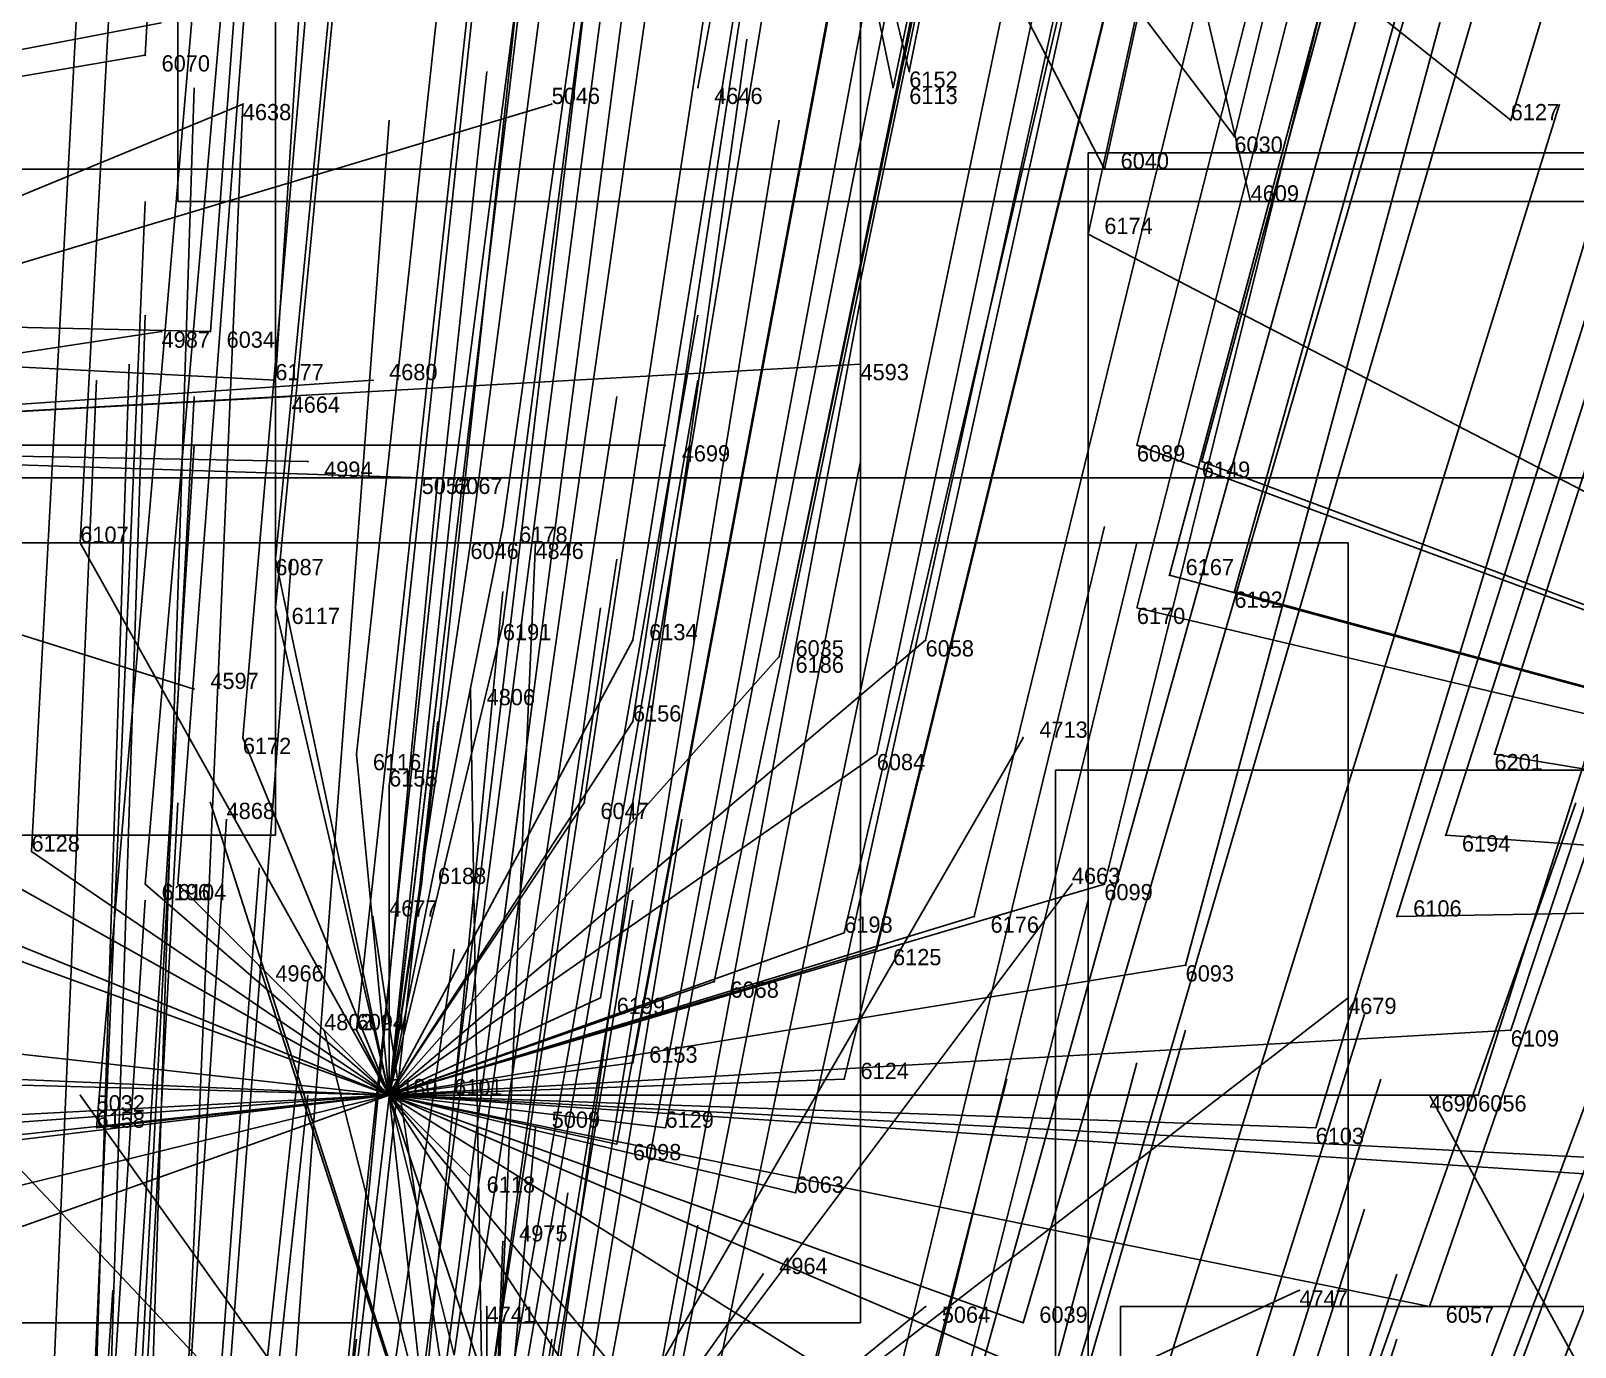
# Model space of a CAD drawing. Extents: x -0.5 to 0.59, y -0.5 to 0.59.
# Drawn here: x 0.014 to 0.109, y 0.2765 to 0.3575 of the extents above; entities that cross this region are included whole.
import ezdxf

# ---------------------------------------------------------------- set-up
doc = ezdxf.new("R2010")
doc.units = 0
for name, color, linetype in [('Clients', 3, 'CONTINUOUS'), ('Facilities', 3, 'CONTINUOUS'), ('Facilities_lines', 3, 'CONTINUOUS'), ('Min_max_boxes', 1, 'CONTINUOUS'), ('Normals', 1, 'CONTINUOUS'), ('Source_points', 5, 'CONTINUOUS'), ('Text', 3, 'CONTINUOUS')]:
    doc.layers.add(name, color=color, linetype=linetype)

msp = doc.modelspace()

# ---------------------------------------------------------------- linework, layer by layer
at = {"layer": 'Clients', "color": 5}
for p in [(0.021, 0.356, -0.891), (0.068, 0.355, -0.903), (0.055, 0.354, -1.25), (0.067, 0.354, -0.9), (0.027, 0.353, -1.25), (0.046, 0.353, -1.25), (0.105, 0.352, -0.919), (0.088, 0.351, -0.904), (0.08, 0.349, -0.896), (0.089, 0.347, -1.25), (0.079, 0.345, -0.886), (0.022, 0.339, -1.25), (0.025, 0.339, -0.849), (0.065, 0.337, -1.25), (0.029, 0.336, -0.843), (0.035, 0.336, -1.25), (0.03, 0.335, -1.25), (0.053, 0.332, -1.25), (0.082, 0.332, -0.854), (0.031, 0.331, -1.25), (0.086, 0.331, -0.854), (0.038, 0.33, -1.25), (0.04, 0.33, -0.831), (0.043, 0.327, -0.824), (0.017, 0.326, -0.816), (0.041, 0.326, -0.82), (0.045, 0.326, -1.25), (0.029, 0.325, -0.815), (0.084, 0.324, -0.837), (0.088, 0.323, -0.837), (0.029, 0.322, -0.808), (0.082, 0.322, -0.83), (0.043, 0.321, -0.809), (0.051, 0.32, -0.811), (0.069, 0.32, -0.818), (0.06, 0.319, -0.812), (0.06, 0.319, -0.811), (0.024, 0.317, -1.25), (0.041, 0.317, -1.25), (0.051, 0.315, -0.799), (0.027, 0.314, -0.787), (0.075, 0.314, -1.25), (0.034, 0.313, -0.787), (0.066, 0.313, -0.799), (0.104, 0.313, -0.824), (0.036, 0.311, -0.784), (0.025, 0.31, -1.25), (0.048, 0.31, -0.784), (0.101, 0.308, -0.81), (0.014, 0.307, -0.768), (0.021, 0.305, -0.764), (0.023, 0.305, -0.764), (0.038, 0.305, -0.769), (0.078, 0.305, -1.25), (0.08, 0.305, -0.787), (0.035, 0.303, -1.25), (0.072, 0.303, -0.778), (0.098, 0.303, -0.797), (0.064, 0.302, -0.772), (0.066, 0.301, -0.77), (0.028, 0.3, -1.25), (0.085, 0.3, -0.779), (0.056, 0.299, -0.76), (0.049, 0.298, -0.754), (0.095, 0.298, -1.25), (0.032, 0.296, -1.25), (0.034, 0.296, -0.745), (0.105, 0.296, -0.785), (0.051, 0.294, -0.747), (0.064, 0.293, -0.75), (0.017, 0.292, -1.25), (0.04, 0.292, -0.738), (0.1, 0.292, -1.25), (0.103, 0.292, -0.774), (0.018, 0.29, -0.728), (0.045, 0.29, -1.25), (0.053, 0.29, -0.738), (0.093, 0.29, -0.761), (0.05, 0.289, -0.733), (0.041, 0.287, -0.725), (0.061, 0.286, -0.731), (0.043, 0.283, -1.25), (0.059, 0.281, -1.25), (0.092, 0.28, -1.25), (0.042, 0.279, -1.25), (0.069, 0.279, -1.25), (0.1, 0.279, -0.74), (0.075, 0.278, -0.72)]:
    msp.add_point(p, dxfattribs=at)
at = {"layer": 'Facilities', "color": 3}
msp.add_point((0.036, 0.292, -0.736), dxfattribs=at)
at = {"layer": 'Facilities_lines', "color": 3}
for p, q in [((0.069, 0.432, -1.25), (0.055, 0.354, -1.25)), ((0.069, 0.432, -1.25), (0.089, 0.347, -1.25)), ((0.06, 0.388, -0.981), (0.088, 0.351, -0.904)), ((0.06, 0.388, -0.981), (0.08, 0.349, -0.896)), ((0.06, 0.388, -0.981), (0.067, 0.354, -0.9)), ((0.06, 0.388, -0.981), (0.105, 0.352, -0.919)), ((0.06, 0.388, -0.981), (0.068, 0.355, -0.903)), ((-0.067, 0.341, -0.87), (0.022, 0.358, -0.897)), ((-0.067, 0.341, -0.87), (0.021, 0.356, -0.891)), ((-0.024, 0.332, -1.25), (0.027, 0.353, -1.25)), ((-0.024, 0.332, -1.25), (0.046, 0.353, -1.25)), ((0.158, 0.304, -0.856), (0.079, 0.345, -0.886)), ((-0.067, 0.341, -0.87), (0.025, 0.339, -0.849)), ((-0.067, 0.341, -0.87), (0.029, 0.336, -0.843)), ((-0.024, 0.332, -1.25), (0.022, 0.339, -1.25)), ((-0.024, 0.332, -1.25), (0.065, 0.337, -1.25)), ((-0.024, 0.332, -1.25), (0.035, 0.336, -1.25)), ((-0.024, 0.332, -1.25), (0.03, 0.335, -1.25)), ((-0.024, 0.332, -1.25), (0.024, 0.317, -1.25)), ((-0.024, 0.332, -1.25), (0.053, 0.332, -1.25)), ((-0.024, 0.332, -1.25), (0.031, 0.331, -1.25)), ((-0.024, 0.332, -1.25), (0.038, 0.33, -1.25)), ((0.158, 0.304, -0.856), (0.082, 0.332, -0.854)), ((0.158, 0.304, -0.856), (0.086, 0.331, -0.854)), ((0.036, 0.292, -0.736), (0.04, 0.33, -0.831)), ((0.036, 0.292, -0.736), (0.043, 0.327, -0.824)), ((0.036, 0.292, -0.736), (0.017, 0.326, -0.816)), ((0.036, 0.292, -0.736), (0.041, 0.326, -0.82)), ((0.042, 0.257, -1.25), (0.045, 0.326, -1.25)), ((0.036, 0.292, -0.736), (0.029, 0.325, -0.815)), ((0.158, 0.304, -0.856), (0.084, 0.324, -0.837)), ((0.158, 0.304, -0.856), (0.088, 0.323, -0.837)), ((0.036, 0.292, -0.736), (0.029, 0.322, -0.808)), ((0.158, 0.304, -0.856), (0.082, 0.322, -0.83)), ((0.036, 0.292, -0.736), (0.043, 0.321, -0.809)), ((0.036, 0.292, -0.736), (-0.014, 0.32, -0.801)), ((0.036, 0.292, -0.736), (0.069, 0.32, -0.818)), ((0.036, 0.292, -0.736), (0.051, 0.32, -0.811)), ((0.036, 0.292, -0.736), (0.06, 0.319, -0.812)), ((0.036, 0.292, -0.736), (0.06, 0.319, -0.811)), ((0.042, 0.257, -1.25), (0.041, 0.317, -1.25)), ((0.036, 0.292, -0.736), (0.051, 0.315, -0.799)), ((0.036, 0.292, -0.736), (0.027, 0.314, -0.787)), ((0.042, 0.257, -1.25), (0.075, 0.314, -1.25)), ((0.036, 0.292, -0.736), (0.034, 0.313, -0.787)), ((0.036, 0.292, -0.736), (0.066, 0.313, -0.799)), ((0.158, 0.304, -0.856), (0.104, 0.313, -0.824)), ((0.036, 0.292, -0.736), (-0.011, 0.311, -0.777)), ((0.036, 0.292, -0.736), (0.036, 0.311, -0.784)), ((0.042, 0.257, -1.25), (0.025, 0.31, -1.25)), ((0.036, 0.292, -0.736), (0.048, 0.31, -0.784)), ((0.036, 0.292, -0.736), (-0.008, 0.308, -0.77)), ((0.158, 0.304, -0.856), (0.101, 0.308, -0.81)), ((0.036, 0.292, -0.736), (0.014, 0.307, -0.768)), ((0.036, 0.292, -0.736), (0.021, 0.305, -0.764)), ((0.036, 0.292, -0.736), (0.023, 0.305, -0.764)), ((0.036, 0.292, -0.736), (0.08, 0.305, -0.787)), ((0.036, 0.292, -0.736), (0.038, 0.305, -0.769)), ((0.042, 0.257, -1.25), (0.078, 0.305, -1.25)), ((0.158, 0.304, -0.856), (0.098, 0.303, -0.797)), ((0.042, 0.257, -1.25), (0.035, 0.303, -1.25)), ((0.036, 0.292, -0.736), (0.072, 0.303, -0.778)), ((0.036, 0.292, -0.736), (0.064, 0.302, -0.772)), ((0.036, 0.292, -0.736), (0.066, 0.301, -0.77)), ((0.042, 0.257, -1.25), (0.028, 0.3, -1.25)), ((0.036, 0.292, -0.736), (0.085, 0.3, -0.779)), ((0.036, 0.292, -0.736), (0.056, 0.299, -0.76)), ((0.036, 0.292, -0.736), (-0.018, 0.298, -0.748)), ((0.036, 0.292, -0.736), (0.049, 0.298, -0.754)), ((0.042, 0.257, -1.25), (0.095, 0.298, -1.25)), ((0.042, 0.257, -1.25), (0.032, 0.296, -1.25)), ((0.036, 0.292, -0.736), (0.034, 0.296, -0.745)), ((0.036, 0.292, -0.736), (0.105, 0.296, -0.785)), ((0.036, 0.292, -0.736), (-0.011, 0.294, -0.736)), ((0.036, 0.292, -0.736), (0.051, 0.294, -0.747)), ((0.036, 0.292, -0.736), (0, 0.293, -0.732)), ((0.036, 0.292, -0.736), (0.064, 0.293, -0.75)), ((0.036, 0.292, -0.736), (-0.022, 0.285, -0.714)), ((0.036, 0.292, -0.736), (-0.009, 0.281, -0.703)), ((0.036, 0.292, -0.736), (-0.005, 0.289, -0.722)), ((0.036, 0.292, -0.736), (-0.002, 0.29, -0.725)), ((0.036, 0.292, -0.736), (0.008, 0.289, -0.724)), ((0.036, 0.292, -0.736), (0.008, 0.282, -0.706)), ((0.042, 0.257, -1.25), (0.009, 0.292, -1.25)), ((0.042, 0.257, -1.25), (0.017, 0.292, -1.25)), ((0.036, 0.292, -0.736), (0.018, 0.29, -0.728)), ((0.036, 0.292, -0.736), (0.071, 0.27, -0.699)), ((0.036, 0.292, -0.736), (0.045, 0.265, -0.671)), ((0.036, 0.292, -0.736), (0.075, 0.278, -0.72)), ((0.036, 0.292, -0.736), (0.04, 0.276, -0.696)), ((0.036, 0.292, -0.736), (0.103, 0.292, -0.774)), ((0.036, 0.292, -0.736), (0.1, 0.279, -0.74)), ((0.036, 0.292, -0.736), (0.038, 0.274, -0.692)), ((0.036, 0.292, -0.736), (0.061, 0.286, -0.731)), ((0.036, 0.292, -0.736), (0.04, 0.292, -0.738)), ((0.036, 0.292, -0.736), (0.093, 0.29, -0.761)), ((0.036, 0.292, -0.736), (0.055, 0.269, -0.686)), ((0.036, 0.292, -0.736), (0.05, 0.289, -0.733)), ((0.036, 0.292, -0.736), (0.053, 0.29, -0.738)), ((0.036, 0.292, -0.736), (0.112, 0.287, -0.77)), ((0.036, 0.292, -0.736), (0.113, 0.288, -0.774)), ((0.036, 0.292, -0.736), (0.041, 0.287, -0.725)), ((0.036, 0.292, -0.736), (0.049, 0.272, -0.692)), ((0.036, 0.292, -0.736), (0.078, 0.274, -0.713)), ((0.132, 0.234, -1.25), (0.1, 0.292, -1.25)), ((0.042, 0.257, -1.25), (0.045, 0.29, -1.25)), ((0.042, 0.257, -1.25), (0.043, 0.283, -1.25)), ((0.042, 0.257, -1.25), (0.059, 0.281, -1.25)), ((0.042, 0.257, -1.25), (0.092, 0.28, -1.25)), ((0.042, 0.257, -1.25), (0.042, 0.279, -1.25)), ((0.042, 0.257, -1.25), (0.069, 0.279, -1.25))]:
    msp.add_line(p, q, dxfattribs=at)
at = {"layer": 'Min_max_boxes', "color": 1}
for p, q in [((0.023, 0.455, -1.25), (0.023, 0.347, -1.25)), ((0.023, 0.455, -1.25), (0.023, 0.347, -1.25)), ((0.065, 0.278, -1.25), (0.065, 0.397, -1.25)), ((0.065, 0.278, -1.25), (0.065, 0.397, -1.25)), ((0.029, 0.308, -0.961), (0.029, 0.379, -0.961)), ((0.029, 0.308, -0.805), (0.029, 0.379, -0.805)), ((0.216, 0.35, -0.932), (0.079, 0.35, -0.932)), ((0.079, 0.35, -0.932), (0.079, 0.268, -0.932)), ((0.216, 0.35, -0.789), (0.079, 0.35, -0.789)), ((0.079, 0.35, -0.789), (0.079, 0.268, -0.789)), ((0.079, 0.35, -0.932), (0.079, 0.35, -0.789)), ((-0.063, 0.349, -1.017), (0.138, 0.349, -1.017)), ((-0.063, 0.349, -0.896), (0.138, 0.349, -0.896)), ((0.023, 0.347, -1.25), (0.112, 0.347, -1.25)), ((0.023, 0.347, -1.25), (0.112, 0.347, -1.25)), ((0.023, 0.347, -1.25), (0.023, 0.347, -1.25)), ((0.113, 0.33, -0.831), (-0.022, 0.33, -0.831)), ((0.113, 0.33, -0.671), (-0.022, 0.33, -0.671)), ((0.095, 0.326, -1.25), (-0.025, 0.326, -1.25)), ((0.095, 0.326, -1.25), (-0.025, 0.326, -1.25)), ((0.095, 0.163, -1.25), (0.095, 0.326, -1.25)), ((0.095, 0.163, -1.25), (0.095, 0.326, -1.25)), ((0.095, 0.326, -1.25), (0.095, 0.326, -1.25)), ((0.24, 0.312, -1.25), (0.077, 0.312, -1.25)), ((0.077, 0.312, -1.25), (0.077, 0.112, -1.25)), ((0.24, 0.312, -1.25), (0.077, 0.312, -1.25)), ((0.077, 0.312, -1.25), (0.077, 0.112, -1.25)), ((0.077, 0.312, -1.25), (0.077, 0.312, -1.25)), ((-0.135, 0.308, -0.961), (0.029, 0.308, -0.961)), ((-0.135, 0.308, -0.805), (0.029, 0.308, -0.805)), ((0.029, 0.308, -0.961), (0.029, 0.308, -0.805)), ((0.199, 0.279, -0.779), (0.081, 0.279, -0.779)), ((0.081, 0.279, -0.779), (0.081, 0.199, -0.779)), ((0.199, 0.279, -0.661), (0.081, 0.279, -0.661)), ((0.081, 0.279, -0.661), (0.081, 0.199, -0.661)), ((0.081, 0.279, -0.779), (0.081, 0.279, -0.661)), ((-0.089, 0.278, -1.25), (0.065, 0.278, -1.25)), ((-0.089, 0.278, -1.25), (0.065, 0.278, -1.25)), ((0.065, 0.278, -1.25), (0.065, 0.278, -1.25))]:
    msp.add_line(p, q, dxfattribs=at)
at = {"layer": 'Normals', "color": 1}
for p, q in [((0.021, 0.356, -0.891), (0.026, 0.449, -0.854)), ((0.067, 0.354, -0.9), (0.086, 0.445, -0.863)), ((0.068, 0.355, -0.903), (0.086, 0.445, -0.865)), ((0.088, 0.351, -0.904), (0.11, 0.441, -0.867)), ((0.105, 0.352, -0.919), (0.132, 0.441, -0.882)), ((0.08, 0.349, -0.896), (0.1, 0.44, -0.859)), ((0.079, 0.345, -0.886), (0.099, 0.436, -0.848)), ((0.025, 0.339, -0.849), (0.032, 0.432, -0.813)), ((0.029, 0.336, -0.843), (0.035, 0.429, -0.806)), ((0.04, 0.33, -0.831), (0.052, 0.422, -0.794)), ((0.082, 0.332, -0.854), (0.105, 0.422, -0.817)), ((0.086, 0.331, -0.854), (0.11, 0.42, -0.816)), ((0.017, 0.326, -0.816), (0.022, 0.419, -0.779)), ((0.043, 0.327, -0.824), (0.056, 0.419, -0.788)), ((0.041, 0.326, -0.82), (0.053, 0.418, -0.784)), ((0.029, 0.325, -0.815), (0.038, 0.417, -0.778)), ((0.029, 0.322, -0.808), (0.038, 0.415, -0.772)), ((0.084, 0.324, -0.837), (0.108, 0.414, -0.799)), ((0.043, 0.321, -0.809), (0.055, 0.413, -0.773)), ((0.051, 0.32, -0.811), (0.066, 0.413, -0.776)), ((0.082, 0.322, -0.83), (0.105, 0.412, -0.793)), ((0.088, 0.323, -0.837), (0.113, 0.412, -0.8)), ((0.06, 0.319, -0.812), (0.079, 0.411, -0.776)), ((0.069, 0.32, -0.818), (0.089, 0.411, -0.781)), ((0.06, 0.319, -0.811), (0.079, 0.41, -0.774)), ((0.051, 0.315, -0.799), (0.065, 0.407, -0.762)), ((0.027, 0.314, -0.787), (0.035, 0.406, -0.75)), ((0.034, 0.313, -0.787), (0.044, 0.405, -0.75)), ((0.036, 0.311, -0.784), (0.046, 0.404, -0.747)), ((0.066, 0.313, -0.799), (0.085, 0.403, -0.762)), ((0.048, 0.31, -0.784), (0.062, 0.402, -0.747)), ((0.104, 0.313, -0.824), (0.132, 0.401, -0.787)), ((0.014, 0.307, -0.768), (0.019, 0.4, -0.731)), ((0.038, 0.305, -0.769), (0.048, 0.398, -0.732)), ((0.021, 0.305, -0.764), (0.029, 0.397, -0.727)), ((0.023, 0.305, -0.764), (0.03, 0.397, -0.727)), ((0.101, 0.308, -0.81), (0.129, 0.396, -0.773)), ((0.08, 0.305, -0.787), (0.102, 0.394, -0.75)), ((0.072, 0.303, -0.778), (0.094, 0.393, -0.74)), ((0.064, 0.302, -0.772), (0.085, 0.392, -0.735)), ((0.098, 0.303, -0.797), (0.126, 0.392, -0.759)), ((0.066, 0.301, -0.77), (0.088, 0.391, -0.733)), ((0.056, 0.299, -0.76), (0.075, 0.39, -0.722)), ((0.049, 0.298, -0.754), (0.064, 0.389, -0.717)), ((0.085, 0.3, -0.779), (0.109, 0.389, -0.742)), ((0.034, 0.296, -0.745), (0.044, 0.388, -0.708)), ((0.051, 0.294, -0.747), (0.068, 0.385, -0.709)), ((0.036, 0.292, -0.736), (0.047, 0.384, -0.698)), ((0.04, 0.292, -0.738), (0.051, 0.384, -0.7)), ((0.105, 0.296, -0.785), (0.134, 0.384, -0.747)), ((0.018, 0.29, -0.728), (0.026, 0.383, -0.69)), ((0.064, 0.293, -0.75), (0.086, 0.383, -0.713)), ((0.053, 0.29, -0.738), (0.071, 0.381, -0.7)), ((0.05, 0.289, -0.733), (0.067, 0.38, -0.695)), ((0.103, 0.292, -0.774), (0.131, 0.38, -0.736)), ((0.041, 0.287, -0.725), (0.053, 0.379, -0.687)), ((0.093, 0.29, -0.761), (0.12, 0.379, -0.724)), ((0.061, 0.286, -0.731), (0.081, 0.377, -0.694)), ((0.04, 0.276, -0.696), (0.053, 0.367, -0.659)), ((0.075, 0.278, -0.72), (0.101, 0.367, -0.682)), ((0.038, 0.274, -0.692), (0.05, 0.366, -0.654)), ((0.1, 0.279, -0.74), (0.13, 0.366, -0.702)), ((0.049, 0.272, -0.692), (0.066, 0.363, -0.654)), ((0.078, 0.274, -0.713), (0.104, 0.363, -0.675)), ((0.055, 0.269, -0.686), (0.074, 0.36, -0.649)), ((0.071, 0.27, -0.699), (0.096, 0.36, -0.661)), ((0.045, 0.265, -0.671), (0.058, 0.357, -0.634)), ((0.032, 0.262, -0.66), (0.042, 0.355, -0.624)), ((0.021, 0.261, -0.655), (0.024, 0.354, -0.619)), ((0.055, 0.354, -1.25), (0.055, 0.354, -1.15)), ((0.023, 0.26, -0.653), (0.027, 0.353, -0.616)), ((0.027, 0.353, -1.25), (0.027, 0.353, -1.15)), ((0.046, 0.353, -1.25), (0.046, 0.353, -1.15)), ((0.081, 0.266, -0.694), (0.108, 0.353, -0.654)), ((0.029, 0.259, -0.65), (0.036, 0.352, -0.614)), ((0.045, 0.26, -0.661), (0.06, 0.352, -0.624)), ((0.099, 0.263, -0.702), (0.131, 0.349, -0.663)), ((0.017, 0.254, -0.636), (0.021, 0.347, -0.599)), ((0.089, 0.347, -1.25), (0.089, 0.347, -1.15)), ((0.048, 0.25, -0.636), (0.065, 0.341, -0.598)), ((0.098, 0.255, -0.682), (0.13, 0.341, -0.644)), ((0.018, 0.247, -0.62), (0.021, 0.34, -0.583)), ((0.039, 0.249, -0.629), (0.055, 0.34, -0.593)), ((0.022, 0.339, -1.25), (0.022, 0.339, -1.15)), ((0.017, 0.244, -0.612), (0.02, 0.337, -0.575)), ((0.065, 0.337, -1.25), (0.065, 0.337, -1.15)), ((0.014, 0.243, -0.61), (0.018, 0.336, -0.573)), ((0.035, 0.336, -1.25), (0.035, 0.336, -1.15)), ((0.039, 0.244, -0.618), (0.055, 0.336, -0.581)), ((0.019, 0.242, -0.608), (0.024, 0.335, -0.571)), ((0.03, 0.335, -1.25), (0.03, 0.335, -1.15)), ((0.036, 0.244, -0.616), (0.05, 0.335, -0.579)), ((0.018, 0.239, -0.6), (0.024, 0.332, -0.563)), ((0.053, 0.332, -1.25), (0.053, 0.332, -1.15)), ((0.031, 0.331, -1.25), (0.031, 0.331, -1.15)), ((0.047, 0.24, -0.611), (0.065, 0.331, -0.574)), ((0.03, 0.237, -0.598), (0.039, 0.33, -0.561)), ((0.038, 0.33, -1.25), (0.038, 0.33, -1.15)), ((0.058, 0.236, -0.608), (0.08, 0.327, -0.571)), ((0.045, 0.326, -1.25), (0.045, 0.326, -1.15)), ((0.06, 0.236, -0.608), (0.082, 0.326, -0.57)), ((0.023, 0.233, -0.585), (0.03, 0.325, -0.548)), ((0.036, 0.233, -0.59), (0.05, 0.325, -0.553)), ((0.034, 0.23, -0.582), (0.043, 0.323, -0.545)), ((0.036, 0.23, -0.582), (0.049, 0.322, -0.546)), ((0.024, 0.317, -1.25), (0.024, 0.317, -1.15)), ((0.028, 0.225, -0.568), (0.039, 0.317, -0.531)), ((0.041, 0.317, -1.25), (0.041, 0.317, -1.15)), ((0.029, 0.224, -0.564), (0.039, 0.315, -0.526)), ((0.087, 0.228, -0.61), (0.12, 0.315, -0.573)), ((0.075, 0.314, -1.25), (0.075, 0.314, -1.15)), ((0.089, 0.227, -0.609), (0.123, 0.313, -0.572)), ((0.018, 0.218, -0.546), (0.023, 0.31, -0.508)), ((0.025, 0.31, -1.25), (0.025, 0.31, -1.15)), ((0.032, 0.218, -0.551), (0.044, 0.31, -0.514)), ((0.078, 0.222, -0.588), (0.109, 0.31, -0.551)), ((0.02, 0.217, -0.545), (0.026, 0.309, -0.507)), ((0.039, 0.218, -0.553), (0.054, 0.309, -0.515)), ((0.021, 0.214, -0.537), (0.028, 0.306, -0.499)), ((0.036, 0.215, -0.544), (0.051, 0.306, -0.506)), ((0.078, 0.305, -1.25), (0.078, 0.305, -1.15)), ((0.015, 0.211, -0.53), (0.021, 0.304, -0.492)), ((0.036, 0.213, -0.539), (0.051, 0.304, -0.501)), ((0.056, 0.214, -0.553), (0.079, 0.304, -0.516)), ((0.035, 0.303, -1.25), (0.035, 0.303, -1.15)), ((0.027, 0.21, -0.529), (0.04, 0.301, -0.491)), ((0.028, 0.3, -1.25), (0.028, 0.3, -1.15)), ((0.021, 0.206, -0.519), (0.031, 0.299, -0.481)), ((0.095, 0.298, -1.25), (0.095, 0.298, -1.15)), ((0.068, 0.208, -0.546), (0.096, 0.297, -0.51)), ((0.032, 0.296, -1.25), (0.032, 0.296, -1.15)), ((0.059, 0.206, -0.537), (0.085, 0.296, -0.5)), ((0.058, 0.204, -0.53), (0.082, 0.294, -0.493)), ((0.051, 0.203, -0.524), (0.074, 0.293, -0.487)), ((0.069, 0.204, -0.538), (0.097, 0.293, -0.502)), ((0.017, 0.292, -1.25), (0.017, 0.292, -1.15)), ((0.021, 0.2, -0.502), (0.031, 0.292, -0.464)), ((0.1, 0.292, -1.25), (0.1, 0.292, -1.15)), ((0.045, 0.29, -1.25), (0.045, 0.29, -1.15)), ((0.033, 0.195, -0.495), (0.047, 0.286, -0.457)), ((0.068, 0.197, -0.52), (0.096, 0.285, -0.483)), ((0.038, 0.194, -0.493), (0.055, 0.284, -0.455)), ((0.043, 0.283, -1.25), (0.043, 0.283, -1.15)), ((0.059, 0.281, -1.25), (0.059, 0.281, -1.15)), ((0.069, 0.193, -0.512), (0.098, 0.281, -0.475)), ((0.013, 0.187, -0.468), (0.019, 0.28, -0.432)), ((0.092, 0.28, -1.25), (0.092, 0.28, -1.15)), ((0.042, 0.279, -1.25), (0.042, 0.279, -1.15)), ((0.069, 0.279, -1.25), (0.069, 0.279, -1.15)), ((0.023, 0.184, -0.464), (0.034, 0.277, -0.428)), ((0.032, 0.185, -0.469), (0.046, 0.277, -0.432)), ((0.069, 0.188, -0.501), (0.098, 0.277, -0.464))]:
    msp.add_line(p, q, dxfattribs=at)
at = {"layer": 'Source_points', "color": 5}
for p in [(0.021, 0.356, -0.891), (0.068, 0.355, -0.903), (0.055, 0.354, -1.25), (0.067, 0.354, -0.9), (0.027, 0.353, -1.25), (0.046, 0.353, -1.25), (0.105, 0.352, -0.919), (0.088, 0.351, -0.904), (0.08, 0.349, -0.896), (0.089, 0.347, -1.25), (0.079, 0.345, -0.886), (0.022, 0.339, -1.25), (0.025, 0.339, -0.849), (0.065, 0.337, -1.25), (0.029, 0.336, -0.843), (0.035, 0.336, -1.25), (0.03, 0.335, -1.25), (0.053, 0.332, -1.25), (0.082, 0.332, -0.854), (0.031, 0.331, -1.25), (0.086, 0.331, -0.854), (0.038, 0.33, -1.25), (0.04, 0.33, -0.831), (0.043, 0.327, -0.824), (0.017, 0.326, -0.816), (0.041, 0.326, -0.82), (0.045, 0.326, -1.25), (0.029, 0.325, -0.815), (0.084, 0.324, -0.837), (0.088, 0.323, -0.837), (0.029, 0.322, -0.808), (0.082, 0.322, -0.83), (0.043, 0.321, -0.809), (0.051, 0.32, -0.811), (0.069, 0.32, -0.818), (0.06, 0.319, -0.812), (0.06, 0.319, -0.811), (0.024, 0.317, -1.25), (0.041, 0.317, -1.25), (0.051, 0.315, -0.799), (0.027, 0.314, -0.787), (0.075, 0.314, -1.25), (0.034, 0.313, -0.787), (0.066, 0.313, -0.799), (0.104, 0.313, -0.824), (0.036, 0.311, -0.784), (0.025, 0.31, -1.25), (0.048, 0.31, -0.784), (0.101, 0.308, -0.81), (0.014, 0.307, -0.768), (0.021, 0.305, -0.764), (0.023, 0.305, -0.764), (0.038, 0.305, -0.769), (0.078, 0.305, -1.25), (0.08, 0.305, -0.787), (0.035, 0.303, -1.25), (0.072, 0.303, -0.778), (0.098, 0.303, -0.797), (0.064, 0.302, -0.772), (0.066, 0.301, -0.77), (0.028, 0.3, -1.25), (0.085, 0.3, -0.779), (0.056, 0.299, -0.76), (0.049, 0.298, -0.754), (0.095, 0.298, -1.25), (0.032, 0.296, -1.25), (0.034, 0.296, -0.745), (0.105, 0.296, -0.785), (0.051, 0.294, -0.747), (0.064, 0.293, -0.75), (0.017, 0.292, -1.25), (0.036, 0.292, -0.736), (0.04, 0.292, -0.738), (0.1, 0.292, -1.25), (0.103, 0.292, -0.774), (0.018, 0.29, -0.728), (0.045, 0.29, -1.25), (0.053, 0.29, -0.738), (0.093, 0.29, -0.761), (0.05, 0.289, -0.733), (0.041, 0.287, -0.725), (0.061, 0.286, -0.731), (0.043, 0.283, -1.25), (0.059, 0.281, -1.25), (0.092, 0.28, -1.25), (0.042, 0.279, -1.25), (0.069, 0.279, -1.25), (0.1, 0.279, -0.74), (0.075, 0.278, -0.72)]:
    msp.add_point(p, dxfattribs=at)

# ---------------------------------------------------------------- texts
at = {"layer": 'Text', "color": 3}
for s, p in [('6070', (0.022, 0.355, -0.891)), ('6152', (0.068, 0.354, -0.903)), ('5046', (0.046, 0.353, -1.25)), ('4646', (0.056, 0.353, -1.25)), ('6113', (0.068, 0.353, -0.9)), ('4638', (0.027, 0.352, -1.25)), ('6127', (0.105, 0.352, -0.919)), ('6030', (0.088, 0.35, -0.904)), ('6040', (0.081, 0.349, -0.896)), ('4609', (0.089, 0.347, -1.25)), ('6174', (0.08, 0.345, -0.886)), ('4987', (0.022, 0.338, -1.25)), ('6034', (0.026, 0.338, -0.849)), ('6177', (0.029, 0.336, -0.843)), ('4680', (0.036, 0.336, -1.25)), ('4593', (0.065, 0.336, -1.25)), ('4664', (0.03, 0.334, -1.25)), ('4699', (0.054, 0.331, -1.25)), ('6089', (0.082, 0.331, -0.854)), ('4994', (0.032, 0.33, -1.25)), ('6149', (0.086, 0.33, -0.854)), ('5052', (0.038, 0.329, -1.25)), ('6067', (0.04, 0.329, -0.831)), ('6107', (0.017, 0.326, -0.816)), ('6178', (0.044, 0.326, -0.824)), ('6046', (0.041, 0.325, -0.82)), ('4846', (0.045, 0.325, -1.25)), ('6087', (0.029, 0.324, -0.815)), ('6167', (0.085, 0.324, -0.837)), ('6192', (0.088, 0.322, -0.837)), ('6117', (0.03, 0.321, -0.808)), ('6170', (0.082, 0.321, -0.83)), ('6191', (0.043, 0.32, -0.809)), ('6134', (0.052, 0.32, -0.811)), ('6035', (0.061, 0.319, -0.812)), ('6058', (0.069, 0.319, -0.818)), ('6186', (0.061, 0.318, -0.811)), ('4597', (0.025, 0.317, -1.25)), ('4806', (0.042, 0.316, -1.25)), ('6156', (0.051, 0.315, -0.799)), ('4713', (0.076, 0.314, -1.25)), ('6172', (0.027, 0.313, -0.787)), ('6116', (0.035, 0.312, -0.787)), ('6084', (0.066, 0.312, -0.799)), ('6201', (0.104, 0.312, -0.824)), ('6155', (0.036, 0.311, -0.784)), ('4868', (0.026, 0.309, -1.25)), ('6047', (0.049, 0.309, -0.784)), ('6128', (0.014, 0.307, -0.768)), ('6194', (0.102, 0.307, -0.81)), ('6188', (0.039, 0.305, -0.769)), ('4663', (0.078, 0.305, -1.25)), ('6196', (0.022, 0.304, -0.764)), ('6104', (0.023, 0.304, -0.764)), ('6099', (0.08, 0.304, -0.787)), ('4677', (0.036, 0.303, -1.25)), ('6106', (0.099, 0.303, -0.797)), ('6198', (0.064, 0.302, -0.772)), ('6176', (0.073, 0.302, -0.778)), ('6125', (0.067, 0.3, -0.77)), ('4966', (0.029, 0.299, -1.25)), ('6093', (0.085, 0.299, -0.779)), ('6068', (0.057, 0.298, -0.76)), ('6199', (0.05, 0.297, -0.754)), ('4679', (0.095, 0.297, -1.25)), ('4802', (0.032, 0.296, -1.25)), ('6094', (0.034, 0.296, -0.745)), ('6109', (0.105, 0.295, -0.785)), ('6153', (0.052, 0.294, -0.747)), ('6124', (0.065, 0.293, -0.75)), ('6180', (0.036, 0.292, -0.736)), ('6101', (0.04, 0.292, -0.738)), ('5032', (0.018, 0.291, -1.25)), ('4690', (0.1, 0.291, -1.25)), ('6056', (0.103, 0.291, -0.774)), ('6158', (0.018, 0.29, -0.728)), ('5009', (0.046, 0.29, -1.25)), ('6129', (0.053, 0.29, -0.738)), ('6103', (0.093, 0.289, -0.761)), ('6098', (0.051, 0.288, -0.733)), ('6118', (0.042, 0.286, -0.725)), ('6063', (0.061, 0.286, -0.731)), ('4975', (0.044, 0.283, -1.25)), ('4964', (0.06, 0.281, -1.25)), ('4747', (0.092, 0.279, -1.25)), ('4741', (0.042, 0.278, -1.25)), ('5064', (0.07, 0.278, -1.25)), ('6039', (0.076, 0.278, -0.72)), ('6057', (0.101, 0.278, -0.74))]:
    msp.add_text(s, height=0.001, dxfattribs=at).set_placement(p)

doc.saveas('drawing.dxf')
